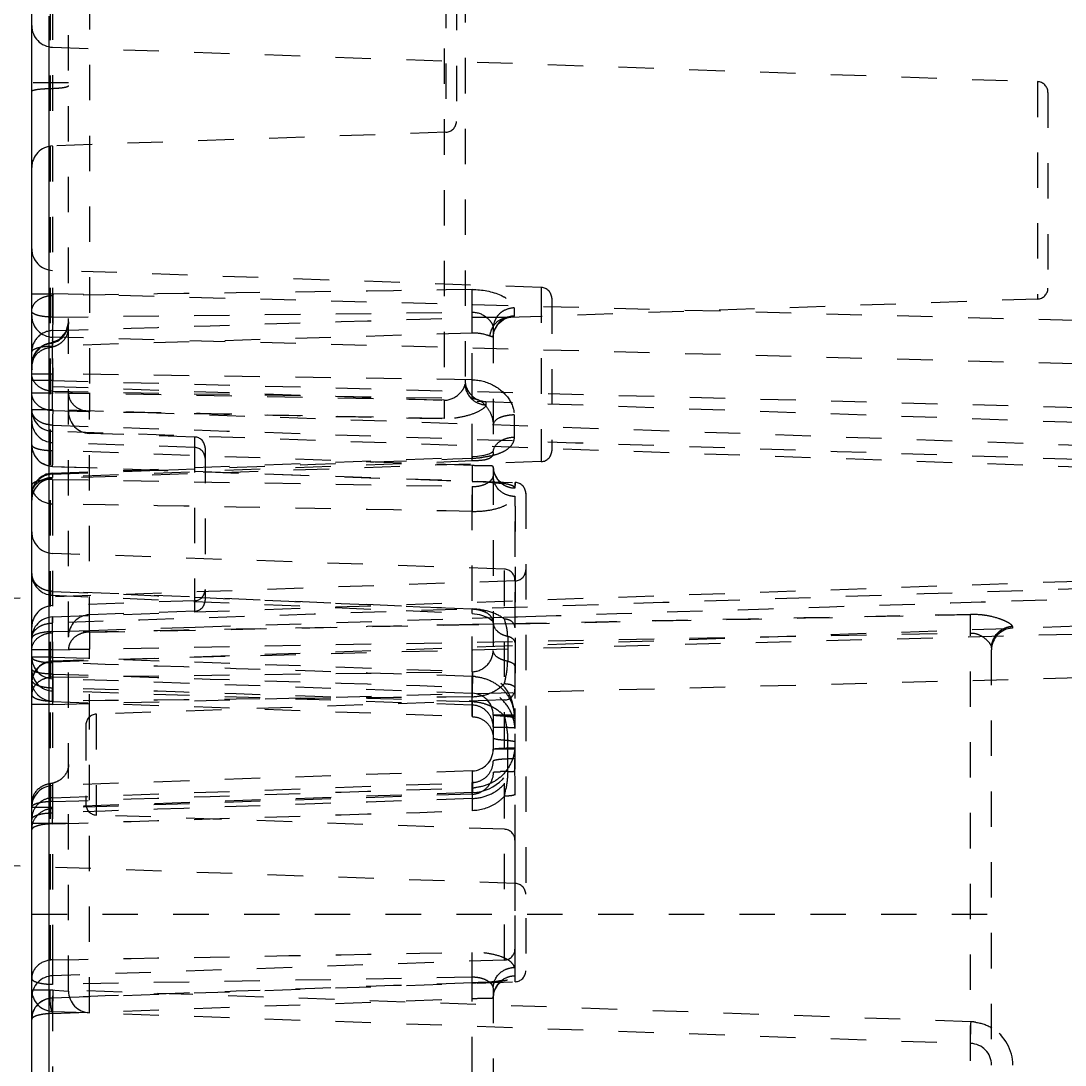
# Model space of a CAD drawing. Header units: millimetres. Extents: x -1265 to 1982, y -12197 to 1934.
# Drawn here: x 520.1 to 568.29, y 55.75 to 103.94 of the extents above; entities that cross this region are included whole.
import ezdxf

# ---------------------------------------------------------------- set-up
doc = ezdxf.new("R2010")
doc.units = ezdxf.units.MM
doc.header["$LTSCALE"] = 16.335
doc.linetypes.add('HIDDEN', pattern=[0.2, 0.1, -0.1])
doc.layers.get('0').update_dxf_attribs({"linetype": 'CONTINUOUS'})
doc.layers.add('DEFAULT_2', color=8, linetype='HIDDEN')

msp = doc.modelspace()

# ---------------------------------------------------------------- linework, layer by layer
at = {"color": 7, "linetype": 'Continuous'}
for p, q in [((520.598, -133.13), (520.598, 283.87)), ((521.384, 104.155), (521.384, 39.636))]:
    msp.add_line(p, q, dxfattribs=at)
at = {"layer": 'DEFAULT_2', "color": 8, "linetype": 'HIDDEN'}
for p, q in [((521.58, -112.561), (521.563, 212.786)), ((540.598, 200.237), (540.598, 87.193)), ((522.298, 59.174), (522.298, 199.917)), ((523.263, 199.917), (523.263, 86.747)), ((521.448, 189.632), (521.448, 59.233)), ((539.633, 168.004), (539.633, 86.436)), ((539.715, 108.507), (539.715, 98.803)), ((540.198, 108.407), (540.198, 99.303)), ((521.563, 102.724), (567.015, 101.137)), ((522.298, 101.082), (520.598, 101.082)), ((567.015, 101.137), (567.015, 91.103)), ((567.498, 100.637), (567.498, 91.603)), ((539.715, 98.803), (521.563, 98.17)), ((544.115, 91.637), (521.563, 92.425)), ((544.115, 91.637), (544.115, 83.603)), ((520.598, 91.344), (521.58, 91.344)), ((598.103, 89.341), (521.58, 91.344)), ((567.015, 91.103), (542.558, 90.249)), ((544.598, 91.137), (544.598, 84.103)), ((542.863, 90.697), (542.863, 90.333)), ((521.563, 90.268), (540.933, 90.497)), ((540.933, 73.906), (540.933, 90.497)), ((542.37, 90.166), (542.568, 90.245)), ((542.592, 90.251), (542.56, 90.249)), ((542.568, 90.245), (542.599, 90.251)), ((541.898, 89.772), (541.898, 74.886)), ((540.933, 89.532), (521.563, 88.938)), ((598.106, 87.341), (521.572, 89.345)), ((541.898, 89.346), (541.898, 89.346)), ((521.572, 87.345), (520.598, 87.345)), ((540.933, 87.379), (521.563, 87.651)), ((521.572, 87.345), (598.106, 85.341)), ((520.598, 86.778), (521.563, 86.778)), ((521.563, 87.072), (588.415, 84.737)), ((521.563, 86.851), (540.933, 86.515)), ((539.633, 86.436), (521.563, 86.778)), ((523.263, 86.747), (522.298, 86.747)), ((541.563, 86.373), (541.563, 86.221)), ((520.598, 86.001), (521.572, 86.001)), ((585.941, 83.754), (521.572, 86.001)), ((523.263, 75.739), (523.263, 85.921)), ((542.863, 85.757), (542.863, 84.734)), ((585.933, 82.754), (521.563, 85.002)), ((528.115, 84.737), (523.263, 84.907)), ((528.115, 84.254), (521.563, 84.483)), ((528.115, 84.737), (528.115, 76.704)), ((540.933, 83.421), (521.563, 84.112)), ((528.598, 84.238), (528.598, 77.203)), ((521.559, 83.07), (540.928, 83.824)), ((540.933, 83.631), (521.563, 82.876)), ((544.115, 83.603), (521.563, 82.816)), ((521.563, 83.383), (542.915, 82.637)), ((521.563, 83.383), (521.98, 83.368)), ((540.928, 83.824), (540.933, 83.76)), ((521.563, 83.026), (521.559, 83.07)), ((521.563, 83.026), (526.462, 83.212)), ((541.944, 83.078), (541.898, 83.364)), ((521.563, 82.782), (540.933, 82.456)), ((540.931, 82.691), (540.933, 82.692)), ((542.389, 82.572), (542.303, 82.614)), ((542.357, 82.58), (542.389, 82.572)), ((542.915, 59.603), (542.915, 82.637)), ((543.398, 82.139), (543.398, 60.102)), ((542.415, 78.637), (521.563, 79.365)), ((521.563, 76.439), (585.933, 78.687)), ((542.415, 60.603), (542.415, 78.637)), ((542.915, 78.103), (519.08, 77.271)), ((521.555, 77.436), (521.563, 77.629)), ((540.933, 76.79), (521.563, 77.629)), ((565.823, 77.173), (585.938, 77.818)), ((521.555, 77.436), (540.924, 76.597)), ((528.115, 77.186), (521.563, 76.958)), ((521.563, 74.369), (588.415, 76.704)), ((528.115, 76.704), (523.263, 76.534)), ((540.924, 76.597), (540.933, 76.804)), ((598.106, 76.4), (521.572, 74.396)), ((528.139, 75.967), (540.931, 76.376)), ((540.931, 76.376), (541.89, 76.406)), ((541.89, 76.406), (542.883, 76.438)), ((542.883, 76.438), (543.023, 76.443)), ((543.023, 76.443), (543.398, 76.455)), ((521.563, 74.918), (563.933, 75.693)), ((521.565, 75.758), (522.298, 75.781)), ((522.298, 75.781), (523.286, 75.813)), ((523.286, 75.813), (528.139, 75.967)), ((541.899, 76.103), (540.934, 76.083)), ((542.895, 76.122), (541.899, 76.103)), ((543.398, 76.133), (542.895, 76.122)), ((563.933, 52.687), (563.933, 75.693)), ((565.863, 75.993), (565.863, 75.916)), ((542.565, 75.543), (542.565, 74.389)), ((521.563, 74.918), (520.598, 74.918)), ((522.298, 74.947), (523.263, 74.947)), ((523.263, 58.174), (523.263, 74.947)), ((564.898, 53.686), (564.898, 75.01)), ((521.58, 74.586), (520.598, 74.586)), ((521.58, 74.586), (540.95, 73.91)), ((521.58, 72.396), (598.103, 74.4)), ((521.563, 73.654), (540.933, 73.906)), ((540.933, 72.91), (521.563, 73.587)), ((540.933, 72.368), (521.563, 73.02)), ((521.58, 72.396), (520.598, 72.396)), ((521.563, 72.532), (540.933, 71.835)), ((521.58, 72.396), (521.579, 72.534)), ((542.415, 72.603), (523.58, 71.946)), ((540.933, 72.368), (540.933, 71.835)), ((523.58, 71.946), (523.58, 67.295)), ((541.898, 71.911), (542.88, 71.911)), ((541.898, 71.911), (541.898, 69.27)), ((523.098, 71.448), (523.098, 67.793)), ((542.565, 69.303), (542.565, 70.734)), ((542.88, 70.33), (541.898, 70.33)), ((540.933, 69.33), (521.563, 68.654)), ((521.563, 68.092), (540.933, 68.791)), ((540.933, 68.259), (540.933, 68.791)), ((540.933, 68.259), (521.563, 67.605)), ((540.95, 68.331), (521.58, 67.655)), ((520.598, 67.655), (521.58, 67.655)), ((542.415, 66.637), (523.58, 67.295)), ((520.598, 66.926), (522.298, 66.926)), ((542.915, 64.137), (519.08, 64.969)), ((542.915, 63.58), (542.915, 64.086)), ((520.598, 62.72), (564.898, 62.72)), ((542.915, 59.603), (542.915, 61.027)), ((542.415, 60.603), (521.563, 59.875)), ((540.933, 59.806), (521.563, 59.483)), ((540.933, 52.153), (540.933, 59.806)), ((521.563, 58.858), (542.915, 59.603)), ((540.931, 59.552), (540.933, 59.551)), ((541.898, 59.32), (541.898, 52.914)), ((542.107, 59.466), (542.295, 59.631)), ((542.295, 59.631), (542.367, 59.668)), ((520.598, 59.233), (521.58, 59.233)), ((521.448, 59.233), (522.298, 59.174)), ((521.563, 58.133), (540.933, 58.826)), ((563.95, 57.754), (521.58, 59.233)), ((521.563, 58.234), (563.933, 56.754))]:
    msp.add_line(p, q, dxfattribs=at)
for points in [[(541.898, 89.346), (541.945, 89.641), (542.124, 89.961), (542.37, 90.166)], [(522.298, 90.06), (522.178, 89.586), (521.848, 89.225), (521.448, 89.071)], [(521.448, 89.071), (521.065, 88.929), (520.723, 88.567), (520.598, 88.083)], [(541.914, 84.068), (541.913, 84.067), (541.891, 84.048), (541.826, 84.008), (541.693, 83.951), (541.469, 83.889), (541.17, 83.842), (540.928, 83.824)], [(541.898, 84.022), (541.898, 84.028), (541.903, 84.045), (541.911, 84.063), (541.914, 84.068)], [(542.303, 82.614), (542.111, 82.779), (541.944, 83.078)], [(540.931, 82.691), (541.196, 82.68), (541.65, 82.657), (542.023, 82.627), (542.286, 82.594), (542.357, 82.58)], [(540.924, 76.597), (541.272, 76.552), (541.661, 76.413), (541.861, 76.255), (541.897, 76.174), (541.898, 76.158)], [(542.367, 59.668), (542.382, 59.674), (542.282, 59.652), (542.021, 59.617), (541.653, 59.587), (541.21, 59.564), (540.931, 59.552)], [(541.898, 58.888), (541.942, 59.169), (542.107, 59.466)]]:
    msp.add_lwpolyline(points, dxfattribs=at)
for centre, radius, start, end in [((521.598, 103.724), 1, 180, 268), ((566.998, 100.637), 0.5, 0, 88), ((539.698, 99.303), 0.5, 272, 360), ((521.598, 97.17), 1, 92, 180), ((521.598, 93.424), 1, 180, 268), ((544.098, 91.137), 0.5, 0, 88), ((566.998, 91.603), 0.5, 272, 360), ((678.225, 89.154), 156.66, 179.19874, 179.71583), ((521.598, 90.344), 1, 180, 268.5), ((542.884, 89.325), 1, 121.1457, 128.5196), ((542.927, 89.254), 1.082, 110.2571, 121.1363), ((521.298, 90.037), 1, 278.6269, 360), ((542.93, 89.327), 1.032, 146.9729, 156.0324), ((533.214, 88.979), 11.652, 178.9565, 179.3184), ((521.598, 88.071), 1, 98.6269, 268), ((666.095, 89.236), 144.536, 180.44621, 180.74938), ((541.598, 87.373), 1, 180, 268), ((521.598, 86.001), 1, 180, 268), ((556.765, 84.77), 35.215, 177.9964, 178.8093), ((523.298, 85.906), 1, 180, 268), ((521.598, 85.483), 1, 180, 268), ((521.598, 84.382), 1, 180, 268), ((528.098, 84.238), 0.5, 0, 88), ((528.098, 83.755), 0.5, 0, 88), ((541.083, 87.089), 3.303, 282.641, 284.3522), ((544.098, 84.103), 0.5, 272, 360), ((540.726, 89.329), 5.573, 272.1237, 276.6827), ((521.598, 82.071), 1, 92.2066, 179.9996), ((521.598, 81.817), 1, 92, 180), ((542.898, 82.137), 0.5, 0, 88), ((521.598, 80.365), 1, 180, 268), ((542.398, 78.137), 0.5, 0, 88), ((542.898, 78.603), 0.5, 272, 360), ((521.598, 78.435), 1, 180.0003, 267.5409), ((528.098, 77.686), 0.5, 272, 360), ((528.098, 77.203), 0.5, 272, 360), ((521.598, 75.958), 1, 92, 180), ((521.598, 75.439), 1, 92, 180), ((523.298, 75.535), 1, 92, 180), ((564.015, 72.545), 4.005, 80.6805, 91.1829), ((565.898, 74.917), 1, 92, 180), ((521.598, 74.586), 1, 180, 268), ((521.598, 73.396), 1, 91.5, 180), ((521.598, 73.37), 1, 92, 180), ((521.597, 74.019), 0.999, 180.0095, 268.0462), ((622.297, 74.259), 100.731, 180.25556, 180.37084), ((540.88, 71.911), 2, 0.0032, 88.0032), ((521.589, 73.532), 0.991, 180.072, 191.1434), ((714.838, 74.966), 193.274, 180.40263, 180.72078), ((540.862, 71.537), 2.152, 83.7704, 88.1173), ((540.898, 71.911), 1, 0, 88), ((542.398, 73.103), 0.5, 272, 360), ((570.438, 71.696), 29.517, 178.4086, 178.7168), ((540.858, 70.277), 2.239, 73.5036, 88.0753), ((540.884, 70.371), 2.141, 64.449, 73.4693), ((540.92, 70.447), 2.057, 58.2539, 64.4275), ((523.598, 71.446), 0.5, 92, 180), ((540.944, 70.487), 2.01, 55.3361, 58.2356), ((540.984, 70.543), 1.941, 44.9431, 55.3848), ((541.053, 70.615), 1.841, 42.3004, 44.8748), ((540.898, 70.33), 1, 272, 360), ((540.88, 70.33), 2, 271.9969, 359.997), ((542.752, 52.404), 16.9, 90.6358, 91.8314), ((521.598, 67.655), 1, 92, 180), ((540.862, 70.696), 2.145, 271.8836, 276.3392), ((540.866, 69.273), 1.03, 322.3603, 331.532), ((531.784, 70.46), 10.875, 348.7237, 349.6438), ((540.901, 69.211), 0.953, 271.8892, 278.9454), ((540.897, 69.241), 0.983, 278.9475, 286.0002), ((540.891, 69.261), 1.004, 286.001, 293.5071), ((505.901, 75.628), 37.269, 348.4479, 348.7129), ((523.598, 67.795), 0.5, 180, 268), ((566.099, 68.192), 25.176, 180.703, 181.5877), ((542.398, 66.137), 0.5, 0, 88), ((542.898, 63.637), 0.5, 0, 88), ((542.398, 61.103), 0.5, 272, 360), ((521.598, 58.876), 1, 92, 180), ((542.898, 60.103), 0.5, 272, 360), ((521.598, 59.233), 1, 180, 268), ((521.598, 57.858), 1, 92, 180), ((574.68, 57.373), 53.132, 177.9941, 178.4089), ((523.298, 59.174), 1, 180, 268), ((563.88, 55.77), 1.985, 81.9932, 87.9842), ((563.88, 55.755), 2, 0.005, 58.8259), ((563.898, 55.755), 1, 0, 88)]:
    msp.add_arc(centre, radius, start, end, dxfattribs=at)
for points, knots in [([(520.598, 100.691), (520.598, 100.7), (520.62, 100.722), (520.7, 100.752), (520.871, 100.785), (521.133, 100.81), (521.336, 100.819), (521.448, 100.821)], [0, 0, 0, 0, 0.032089, 0.091378, 0.301488, 0.617332, 1, 1, 1, 1]), ([(521.448, 100.821), (521.556, 100.823), (521.76, 100.833), (522.023, 100.856), (522.197, 100.89), (522.276, 100.921), (522.298, 100.942), (522.298, 100.951)], [0, 0, 0, 0, 0.37277, 0.698782, 0.910715, 0.969194, 1, 1, 1, 1]), ([(520.598, 90.538), (520.598, 90.632), (520.656, 90.833), (520.876, 91.073), (521.194, 91.228), (521.437, 91.27), (521.563, 91.271)], [0, 0, 0, 0, 0.213425, 0.450827, 0.716136, 1, 1, 1, 1]), ([(521.563, 90.268), (521.561, 90.358), (521.556, 90.692), (521.555, 91.027), (521.563, 91.271)], [0, 0, 0, 0, 0.269917, 1, 1, 1, 1]), ([(540.933, 90.497), (540.931, 90.586), (540.925, 90.934), (540.924, 91.281), (540.933, 91.539)], [0, 0, 0, 0, 0.257466, 1, 1, 1, 1]), ([(540.933, 91.539), (541.381, 91.545), (541.94, 91.449), (542.495, 91.152), (542.723, 90.984), (542.863, 90.81), (542.863, 90.697)], [0, 0, 0, 0, 0.608335, 0.73638, 0.846489, 1, 1, 1, 1]), ([(542.863, 90.697), (542.702, 90.692), (542.455, 90.622), (542.183, 90.436), (542.078, 90.305), (542.035, 90.235)], [0, 0, 0, 0, 0.493932, 0.749597, 1, 1, 1, 1]), ([(521.563, 90.268), (521.439, 90.269), (521.208, 90.283), (520.94, 90.328), (520.766, 90.386), (520.664, 90.434), (520.598, 90.496), (520.598, 90.538)], [0, 0, 0, 0, 0.357509, 0.663681, 0.784695, 0.880371, 1, 1, 1, 1]), ([(540.933, 89.532), (540.929, 89.69), (540.924, 89.903), (540.928, 90.142), (540.928, 90.224), (540.933, 90.252)], [0, 0, 0, 0, 0.659454, 0.88394, 1, 1, 1, 1]), ([(540.933, 90.497), (541.173, 90.505), (541.534, 90.354), (541.817, 90.035), (541.898, 89.852), (541.898, 89.772)], [0, 0, 0, 0, 0.561791, 0.812137, 1, 1, 1, 1]), ([(542.558, 90.249), (542.32, 90.241), (541.778, 90.263), (541.236, 90.261), (540.933, 90.252)], [0, 0, 0, 0, 0.439476, 1, 1, 1, 1]), ([(541.745, 89.393), (541.758, 89.503), (541.82, 89.722), (542.043, 90.086), (542.359, 90.242), (542.558, 90.249)], [0, 0, 0, 0, 0.262938, 0.52824, 1, 1, 1, 1]), ([(542.035, 90.235), (542.013, 90.199), (541.937, 90.055), (541.898, 89.891), (541.898, 89.772)], [0, 0, 0, 0, 0.263507, 1, 1, 1, 1]), ([(542.552, 90.269), (542.578, 90.279), (542.679, 90.312), (542.785, 90.33), (542.863, 90.333)], [0, 0, 0, 0, 0.259522, 1, 1, 1, 1]), ([(542.863, 90.333), (542.863, 90.3), (542.777, 90.268), (542.68, 90.256), (542.603, 90.251), (542.56, 90.249)], [0, 0, 0, 0, 0.306272, 0.605532, 1, 1, 1, 1]), ([(521.563, 89.648), (521.314, 89.641), (520.806, 89.427), (520.598, 88.914), (520.598, 88.669)], [0, 0, 0, 0, 0.503447, 1, 1, 1, 1]), ([(521.448, 88.876), (521.56, 88.891), (521.783, 88.962), (522.152, 89.216), (522.298, 89.556), (522.298, 89.768)], [0, 0, 0, 0, 0.256879, 0.519999, 1, 1, 1, 1]), ([(521.563, 89.647), (521.554, 89.565), (521.559, 89.328), (521.56, 89.092), (521.563, 88.938)], [0, 0, 0, 0, 0.348589, 1, 1, 1, 1]), ([(521.567, 89.497), (521.567, 89.525), (521.566, 89.67), (521.567, 89.814), (521.567, 89.931)], [0, 0, 0, 0, 0.193781, 1, 1, 1, 1]), ([(522.298, 90.056), (522.298, 89.905), (522.223, 89.593), (522.017, 89.345), (521.89, 89.253)], [0, 0, 0, 0, 0.489402, 1, 1, 1, 1]), ([(541.898, 89.346), (541.898, 89.378), (541.906, 89.515), (541.944, 89.65), (541.987, 89.746)], [0, 0, 0, 0, 0.238146, 1, 1, 1, 1]), ([(521.89, 89.253), (521.856, 89.228), (521.72, 89.143), (521.565, 89.086), (521.448, 89.068)], [0, 0, 0, 0, 0.259609, 1, 1, 1, 1]), ([(521.564, 89.191), (521.564, 89.213), (521.566, 89.25), (521.565, 89.302), (521.571, 89.324), (521.568, 89.345), (521.572, 89.345)], [0, 0, 0, 0, 0.429464, 0.742253, 0.933679, 1, 1, 1, 1]), ([(521.572, 89.345), (521.568, 89.345), (521.573, 89.365), (521.567, 89.387), (521.569, 89.439), (521.567, 89.475), (521.567, 89.497)], [0, 0, 0, 0, 0.06467, 0.254211, 0.566756, 1, 1, 1, 1]), ([(541.745, 89.393), (541.694, 89.412), (541.433, 89.497), (541.154, 89.544), (540.933, 89.532)], [0, 0, 0, 0, 0.197487, 1, 1, 1, 1]), ([(541.898, 89.346), (541.898, 89.342), (541.876, 89.347), (541.855, 89.354), (541.803, 89.372), (541.767, 89.385), (541.745, 89.393)], [0, 0, 0, 0, 0.064343, 0.256915, 0.572381, 1, 1, 1, 1]), ([(520.598, 88.669), (520.598, 88.71), (520.664, 88.772), (520.766, 88.821), (520.94, 88.878), (521.208, 88.923), (521.439, 88.937), (521.563, 88.938)], [0, 0, 0, 0, 0.119629, 0.215305, 0.336319, 0.642491, 1, 1, 1, 1]), ([(520.598, 87.983), (520.598, 88.195), (520.743, 88.536), (521.112, 88.789), (521.335, 88.86), (521.448, 88.876)], [0, 0, 0, 0, 0.480053, 0.74316, 1, 1, 1, 1]), ([(521.448, 89.068), (521.298, 89.046), (521.002, 88.925), (520.786, 88.685), (520.714, 88.545)], [0, 0, 0, 0, 0.489726, 1, 1, 1, 1]), ([(521.564, 88.11), (521.563, 88.213), (521.561, 88.549), (521.56, 88.885), (521.563, 89.117)], [0, 0, 0, 0, 0.307508, 1, 1, 1, 1]), ([(520.714, 88.545), (520.695, 88.508), (520.63, 88.362), (520.598, 88.2), (520.598, 88.081)], [0, 0, 0, 0, 0.25971, 1, 1, 1, 1]), ([(521.563, 86.851), (521.437, 86.855), (521.191, 86.9), (520.872, 87.074), (520.653, 87.337), (520.598, 87.553), (520.598, 87.657)], [0, 0, 0, 0, 0.273997, 0.534616, 0.775001, 1, 1, 1, 1]), ([(520.598, 87.657), (520.598, 87.65), (520.635, 87.65), (520.678, 87.653), (520.771, 87.655), (520.887, 87.653), (521.032, 87.651), (521.259, 87.653), (521.439, 87.655), (521.563, 87.651)], [0, 0, 0, 0, 0.020324, 0.076666, 0.168098, 0.291561, 0.442424, 0.615713, 1, 1, 1, 1]), ([(521.563, 86.851), (521.561, 86.904), (521.557, 87.17), (521.559, 87.437), (521.563, 87.651)], [0, 0, 0, 0, 0.19817, 1, 1, 1, 1]), ([(540.933, 86.515), (540.931, 86.568), (540.926, 86.856), (540.928, 87.144), (540.933, 87.379)], [0, 0, 0, 0, 0.1835, 1, 1, 1, 1]), ([(521.563, 85.954), (521.437, 85.956), (521.19, 86.004), (520.87, 86.182), (520.653, 86.453), (520.598, 86.673), (520.598, 86.778)], [0, 0, 0, 0, 0.271429, 0.531066, 0.773341, 1, 1, 1, 1]), ([(521.563, 85.955), (521.561, 86.008), (521.556, 86.282), (521.559, 86.557), (521.563, 86.778)], [0, 0, 0, 0, 0.193986, 1, 1, 1, 1]), ([(539.633, 86.436), (539.878, 86.427), (540.241, 86.604), (540.517, 86.932), (540.598, 87.114), (540.598, 87.193)], [0, 0, 0, 0, 0.566694, 0.817112, 1, 1, 1, 1]), ([(540.598, 87.193), (540.598, 86.949), (540.761, 86.557), (541.188, 86.286), (541.44, 86.225), (541.563, 86.221)], [0, 0, 0, 0, 0.491159, 0.752093, 1, 1, 1, 1]), ([(541.914, 87.121), (542.173, 86.98), (542.628, 86.605), (542.863, 86.034), (542.863, 85.757)], [0, 0, 0, 0, 0.515301, 1, 1, 1, 1]), ([(522.298, 86.747), (522.298, 86.641), (522.353, 86.421), (522.57, 86.149), (522.89, 85.971), (523.137, 85.922), (523.263, 85.921)], [0, 0, 0, 0, 0.227012, 0.4694, 0.728889, 1, 1, 1, 1]), ([(523.263, 86.747), (523.261, 86.667), (523.258, 86.391), (523.257, 86.116), (523.263, 85.921)], [0, 0, 0, 0, 0.291255, 1, 1, 1, 1]), ([(539.633, 86.436), (539.631, 86.358), (539.627, 86.075), (539.625, 85.791), (539.633, 85.586)], [0, 0, 0, 0, 0.276983, 1, 1, 1, 1]), ([(539.633, 86.436), (539.631, 86.358), (539.627, 86.075), (539.625, 85.791), (539.633, 85.586)], [0, 0, 0, 0, 0.276983, 1, 1, 1, 1]), ([(540.933, 86.515), (541.061, 86.515), (541.329, 86.42), (541.631, 86.119), (541.837, 85.733), (541.898, 85.441), (541.898, 85.298)], [0, 0, 0, 0, 0.228132, 0.479943, 0.745914, 1, 1, 1, 1]), ([(521.563, 85.283), (521.438, 85.292), (521.195, 85.326), (520.879, 85.478), (520.654, 85.709), (520.598, 85.908), (520.598, 86.001)], [0, 0, 0, 0, 0.286287, 0.552258, 0.78664, 1, 1, 1, 1]), ([(541.563, 86.221), (541.563, 86.187), (541.511, 86.105), (541.315, 85.953), (540.918, 85.771), (540.324, 85.615), (539.871, 85.581), (539.633, 85.586)], [0, 0, 0, 0, 0.048899, 0.126011, 0.357491, 0.660397, 1, 1, 1, 1]), ([(521.558, 85.502), (521.556, 85.433), (521.555, 85.335), (521.554, 85.213), (521.554, 85.141), (521.556, 85.085), (521.556, 85.04), (521.56, 85.02), (521.56, 85.002), (521.563, 85.002)], [0, 0, 0, 0, 0.413512, 0.585592, 0.730588, 0.845827, 0.929812, 0.981399, 1, 1, 1, 1]), ([(542.863, 85.757), (542.742, 85.755), (542.563, 85.736), (542.333, 85.679), (542.101, 85.595), (541.898, 85.44), (541.898, 85.298)], [0, 0, 0, 0, 0.321376, 0.479056, 0.623229, 1, 1, 1, 1]), ([(521.563, 85.283), (521.562, 85.245), (521.561, 85.177), (521.56, 85.097), (521.561, 85.049), (521.56, 85.024), (521.563, 85.012), (521.561, 85.002), (521.563, 85.002)], [0, 0, 0, 0, 0.41239, 0.727375, 0.843213, 0.928557, 0.981396, 1, 1, 1, 1]), ([(520.598, 84.382), (520.598, 84.34), (520.664, 84.278), (520.766, 84.23), (520.94, 84.172), (521.208, 84.127), (521.439, 84.113), (521.563, 84.112)], [0, 0, 0, 0, 0.119629, 0.215305, 0.336319, 0.642491, 1, 1, 1, 1]), ([(541.898, 84.024), (541.898, 84.143), (542.006, 84.408), (542.234, 84.566), (542.367, 84.625)], [0, 0, 0, 0, 0.449013, 1, 1, 1, 1]), ([(542.863, 84.734), (542.863, 84.632), (542.808, 84.419), (542.581, 84.173), (542.267, 83.999), (542.029, 83.922), (541.902, 83.889)], [0, 0, 0, 0, 0.224414, 0.455846, 0.713223, 1, 1, 1, 1]), ([(542.367, 84.625), (542.485, 84.676), (542.652, 84.72), (542.822, 84.733), (542.863, 84.734)], [0, 0, 0, 0, 0.757194, 1, 1, 1, 1]), ([(521.563, 83.383), (521.559, 83.382), (521.56, 83.411), (521.555, 83.437), (521.555, 83.506), (521.554, 83.589), (521.554, 83.698), (521.557, 83.874), (521.56, 84.014), (521.563, 84.112)], [0, 0, 0, 0, 0.017161, 0.06942, 0.156021, 0.274956, 0.423086, 0.596984, 1, 1, 1, 1]), ([(541.898, 84.022), (541.898, 83.984), (541.886, 83.909), (541.797, 83.777), (541.585, 83.683), (541.282, 83.647), (541.055, 83.637), (540.933, 83.631)], [0, 0, 0, 0, 0.100646, 0.193833, 0.405019, 0.679106, 1, 1, 1, 1]), ([(541.806, 83.866), (541.771, 83.858), (541.629, 83.829), (541.484, 83.807), (541.375, 83.794)], [0, 0, 0, 0, 0.244174, 1, 1, 1, 1]), ([(540.933, 83.421), (540.93, 83.334), (540.927, 83.169), (540.921, 82.951), (540.926, 82.797), (540.923, 82.718), (540.93, 82.695)], [0, 0, 0, 0, 0.360608, 0.67936, 0.900201, 1, 1, 1, 1]), ([(540.933, 83.631), (540.932, 83.657), (540.931, 83.703), (540.929, 83.759), (540.929, 83.791), (540.927, 83.81), (540.929, 83.816), (540.927, 83.824), (540.928, 83.824)], [0, 0, 0, 0, 0.407133, 0.72626, 0.844682, 0.931338, 0.98332, 1, 1, 1, 1]), ([(541.409, 83.41), (541.371, 83.41), (541.213, 83.41), (541.054, 83.413), (540.933, 83.421)], [0, 0, 0, 0, 0.234836, 1, 1, 1, 1]), ([(541.898, 83.364), (541.898, 83.379), (541.84, 83.405), (541.749, 83.406), (541.593, 83.412), (541.476, 83.41), (541.409, 83.41)], [0, 0, 0, 0, 0.090677, 0.289963, 0.598805, 1, 1, 1, 1]), ([(521.559, 83.07), (521.558, 83.07), (521.56, 83.063), (521.558, 83.056), (521.559, 83.039), (521.559, 83.008), (521.561, 82.952), (521.562, 82.904), (521.563, 82.877)], [0, 0, 0, 0, 0.016251, 0.064614, 0.144832, 0.256548, 0.571658, 1, 1, 1, 1]), ([(540.933, 82.456), (541.056, 82.45), (541.292, 82.473), (541.6, 82.584), (541.812, 82.736), (541.898, 82.876), (541.898, 82.938)], [0, 0, 0, 0, 0.32051, 0.609576, 0.84058, 1, 1, 1, 1]), ([(541.898, 83.364), (541.898, 83.113), (542.07, 82.708), (542.514, 82.441), (542.773, 82.385), (542.898, 82.386)], [0, 0, 0, 0, 0.493384, 0.754622, 1, 1, 1, 1]), ([(542.898, 81.994), (542.773, 81.993), (542.516, 82.046), (542.075, 82.3), (541.898, 82.694), (541.898, 82.938)], [0, 0, 0, 0, 0.249403, 0.512658, 1, 1, 1, 1]), ([(520.598, 82.071), (520.598, 82.174), (520.653, 82.391), (520.872, 82.654), (521.191, 82.828), (521.437, 82.873), (521.563, 82.876)], [0, 0, 0, 0, 0.224999, 0.465384, 0.726003, 1, 1, 1, 1]), ([(521.563, 82.782), (521.439, 82.781), (521.208, 82.767), (520.94, 82.722), (520.766, 82.665), (520.664, 82.616), (520.598, 82.554), (520.598, 82.513)], [0, 0, 0, 0, 0.357509, 0.663681, 0.784695, 0.880371, 1, 1, 1, 1]), ([(520.598, 82.513), (520.598, 82.403), (520.652, 82.176), (520.943, 81.795), (521.319, 81.661), (521.563, 81.654)], [0, 0, 0, 0, 0.2339, 0.479299, 1, 1, 1, 1]), ([(521.08, 82.889), (521.039, 82.865), (520.885, 82.761), (520.761, 82.612), (520.698, 82.488)], [0, 0, 0, 0, 0.25383, 1, 1, 1, 1]), ([(521.563, 82.782), (521.557, 82.569), (521.552, 82.193), (521.555, 81.817), (521.563, 81.654)], [0, 0, 0, 0, 0.567727, 1, 1, 1, 1]), ([(540.933, 82.456), (540.927, 82.239), (540.922, 81.857), (540.923, 81.473), (540.933, 81.307)], [0, 0, 0, 0, 0.564876, 1, 1, 1, 1]), ([(542.895, 82.374), (542.895, 82.403), (542.837, 82.469), (542.635, 82.551), (542.231, 82.621), (541.633, 82.663), (541.177, 82.683), (540.933, 82.692)], [0, 0, 0, 0, 0.043081, 0.11196, 0.327109, 0.638468, 1, 1, 1, 1]), ([(542.915, 82.637), (542.918, 82.615), (542.916, 82.565), (542.899, 82.478), (542.895, 82.412), (542.895, 82.374)], [0, 0, 0, 0, 0.250329, 0.566009, 1, 1, 1, 1]), ([(540.933, 81.307), (541.178, 81.303), (541.641, 81.333), (542.253, 81.477), (542.651, 81.683), (542.847, 81.865), (542.895, 81.966), (542.895, 82.011)], [0, 0, 0, 0, 0.336073, 0.633617, 0.857215, 0.938847, 1, 1, 1, 1]), ([(542.895, 82.011), (542.895, 81.778), (542.916, 81.232), (542.919, 80.301), (542.913, 79.156), (542.917, 77.823), (542.913, 76.333), (542.92, 74.721), (542.912, 73.025), (542.895, 71.871), (542.895, 71.286)], [0, 0, 0, 0, 0.065275, 0.15267, 0.260276, 0.385543, 0.525556, 0.677008, 0.836449, 1, 1, 1, 1]), ([(521.563, 77.615), (521.32, 77.623), (520.949, 77.745), (520.652, 78.11), (520.598, 78.329), (520.598, 78.435)], [0, 0, 0, 0, 0.528368, 0.770855, 1, 1, 1, 1]), ([(520.598, 78.435), (520.598, 78.331), (520.653, 78.115), (520.872, 77.851), (521.191, 77.678), (521.437, 77.633), (521.563, 77.629)], [0, 0, 0, 0, 0.224999, 0.465384, 0.726003, 1, 1, 1, 1]), ([(542.415, 76.334), (542.218, 76.488), (541.729, 76.712), (541.207, 76.793), (540.933, 76.804)], [0, 0, 0, 0, 0.477094, 1, 1, 1, 1]), ([(541.898, 76.16), (541.898, 76.249), (541.84, 76.437), (541.606, 76.637), (541.291, 76.75), (541.056, 76.783), (540.933, 76.79)], [0, 0, 0, 0, 0.211631, 0.439489, 0.705644, 1, 1, 1, 1]), ([(520.598, 75.439), (520.598, 75.533), (520.654, 75.732), (520.879, 75.963), (521.195, 76.115), (521.438, 76.149), (521.563, 76.157)], [0, 0, 0, 0, 0.213358, 0.44774, 0.713712, 1, 1, 1, 1]), ([(521.565, 75.757), (521.562, 75.848), (521.559, 75.979), (521.557, 76.143), (521.556, 76.244), (521.557, 76.323), (521.555, 76.386), (521.562, 76.417), (521.559, 76.44), (521.563, 76.441)], [0, 0, 0, 0, 0.401005, 0.573264, 0.720217, 0.838747, 0.925961, 0.980033, 1, 1, 1, 1]), ([(521.563, 76.439), (521.561, 76.439), (521.563, 76.428), (521.56, 76.417), (521.561, 76.391), (521.56, 76.344), (521.561, 76.264), (521.562, 76.196), (521.563, 76.157)], [0, 0, 0, 0, 0.018603, 0.071444, 0.15679, 0.27263, 0.587617, 1, 1, 1, 1]), ([(541.898, 76.158), (541.898, 76.021), (542.025, 75.797), (542.297, 75.627), (542.472, 75.565), (542.565, 75.543)], [0, 0, 0, 0, 0.428911, 0.703425, 1, 1, 1, 1]), ([(542.898, 75.962), (542.898, 76.06), (542.799, 76.219), (542.598, 76.31), (542.476, 76.333), (542.415, 76.334)], [0, 0, 0, 0, 0.446643, 0.722493, 1, 1, 1, 1]), ([(542.565, 75.543), (542.565, 75.687), (542.531, 75.956), (542.451, 76.214), (542.415, 76.334)], [0, 0, 0, 0, 0.532573, 1, 1, 1, 1]), ([(563.933, 75.693), (563.931, 75.773), (563.927, 76.058), (563.925, 76.343), (563.933, 76.549)], [0, 0, 0, 0, 0.278083, 1, 1, 1, 1]), ([(563.933, 75.673), (563.932, 75.754), (563.927, 76.046), (563.925, 76.338), (563.933, 76.549)], [0, 0, 0, 0, 0.276437, 1, 1, 1, 1]), ([(565.863, 75.993), (565.863, 76.022), (565.801, 76.09), (565.677, 76.171), (565.483, 76.267), (565.136, 76.399), (564.614, 76.524), (564.167, 76.554), (563.933, 76.549)], [0, 0, 0, 0, 0.042218, 0.117862, 0.223595, 0.352821, 0.65904, 1, 1, 1, 1]), ([(521.565, 75.758), (521.406, 75.756), (521.122, 75.73), (520.838, 75.659), (520.729, 75.595)], [0, 0, 0, 0, 0.555377, 1, 1, 1, 1]), ([(521.08, 75.593), (521.117, 75.611), (521.27, 75.675), (521.438, 75.707), (521.563, 75.707)], [0, 0, 0, 0, 0.246443, 1, 1, 1, 1]), ([(521.563, 74.918), (521.562, 74.993), (521.558, 75.255), (521.558, 75.517), (521.563, 75.704)], [0, 0, 0, 0, 0.286074, 1, 1, 1, 1]), ([(521.572, 74.396), (521.57, 74.396), (521.57, 74.409), (521.567, 74.423), (521.566, 74.455), (521.564, 74.517), (521.562, 74.625), (521.561, 74.785), (521.561, 74.984), (521.561, 75.217), (521.563, 75.479), (521.564, 75.662), (521.565, 75.758)], [0, 0, 0, 0, 0.004747, 0.01832, 0.040629, 0.071474, 0.157929, 0.27597, 0.423411, 0.596222, 0.789915, 1, 1, 1, 1]), ([(523.263, 75.738), (523.137, 75.738), (522.891, 75.691), (522.572, 75.521), (522.354, 75.261), (522.298, 75.048), (522.298, 74.947)], [0, 0, 0, 0, 0.275736, 0.53742, 0.778174, 1, 1, 1, 1]), ([(523.263, 75.735), (523.262, 75.683), (523.257, 75.42), (523.259, 75.157), (523.263, 74.947)], [0, 0, 0, 0, 0.200234, 1, 1, 1, 1]), ([(563.933, 75.693), (564.058, 75.698), (564.308, 75.643), (564.606, 75.453), (564.792, 75.258), (564.877, 75.107), (564.898, 75.039), (564.898, 75.01)], [0, 0, 0, 0, 0.298163, 0.587429, 0.834762, 0.929858, 1, 1, 1, 1]), ([(564.898, 75.01), (564.898, 75.256), (565.105, 75.77), (565.614, 75.984), (565.863, 75.993)], [0, 0, 0, 0, 0.497198, 1, 1, 1, 1]), ([(565.863, 75.993), (565.824, 75.992), (565.658, 75.974), (565.498, 75.916), (565.388, 75.853)], [0, 0, 0, 0, 0.237881, 1, 1, 1, 1]), ([(520.729, 75.595), (520.709, 75.584), (520.653, 75.547), (520.598, 75.486), (520.598, 75.439)], [0, 0, 0, 0, 0.329947, 1, 1, 1, 1]), ([(520.598, 74.918), (520.598, 75.054), (520.702, 75.346), (520.943, 75.527), (521.08, 75.593)], [0, 0, 0, 0, 0.472727, 1, 1, 1, 1]), ([(542.565, 75.543), (542.65, 75.524), (542.805, 75.463), (542.898, 75.307), (542.898, 75.235)], [0, 0, 0, 0, 0.550203, 1, 1, 1, 1]), ([(565.035, 75.502), (565.012, 75.463), (564.937, 75.309), (564.898, 75.136), (564.898, 75.01)], [0, 0, 0, 0, 0.261603, 1, 1, 1, 1]), ([(540.933, 73.906), (541.18, 73.905), (541.68, 74.14), (541.898, 74.641), (541.898, 74.886)], [0, 0, 0, 0, 0.50232, 1, 1, 1, 1]), ([(542.565, 74.389), (542.473, 74.407), (542.301, 74.456), (542.041, 74.583), (541.898, 74.77), (541.898, 74.886)], [0, 0, 0, 0, 0.318864, 0.602843, 1, 1, 1, 1]), ([(520.598, 74.586), (520.598, 74.545), (520.664, 74.484), (520.766, 74.439), (520.94, 74.383), (521.209, 74.34), (521.439, 74.327), (521.563, 74.325)], [0, 0, 0, 0, 0.118254, 0.213202, 0.334268, 0.641237, 1, 1, 1, 1]), ([(521.563, 73.586), (521.558, 73.587), (521.561, 73.614), (521.554, 73.645), (521.555, 73.714), (521.553, 73.799), (521.555, 73.909), (521.557, 74.086), (521.56, 74.227), (521.563, 74.326)], [0, 0, 0, 0, 0.019227, 0.073128, 0.16075, 0.280042, 0.42786, 0.600783, 1, 1, 1, 1]), ([(521.563, 73.587), (521.561, 73.587), (521.562, 73.597), (521.559, 73.608), (521.56, 73.634), (521.558, 73.682), (521.559, 73.766), (521.561, 73.888), (521.564, 74.038), (521.57, 74.274), (521.576, 74.459), (521.58, 74.586)], [0, 0, 0, 0, 0.005181, 0.019793, 0.043719, 0.076719, 0.1689, 0.293153, 0.444589, 0.617989, 1, 1, 1, 1]), ([(521.567, 73.81), (521.567, 73.854), (521.566, 73.998), (521.566, 74.143), (521.567, 74.243)], [0, 0, 0, 0, 0.303726, 1, 1, 1, 1]), ([(521.567, 74.243), (521.567, 74.262), (521.568, 74.311), (521.567, 74.361), (521.571, 74.391)], [0, 0, 0, 0, 0.378992, 1, 1, 1, 1]), ([(542.415, 73.357), (542.433, 73.438), (542.508, 73.777), (542.565, 74.124), (542.565, 74.389)], [0, 0, 0, 0, 0.237429, 1, 1, 1, 1]), ([(542.565, 74.389), (542.608, 74.381), (542.74, 74.349), (542.898, 74.24), (542.898, 74.141)], [0, 0, 0, 0, 0.309801, 1, 1, 1, 1]), ([(521.563, 73.8), (521.439, 73.802), (521.209, 73.812), (520.941, 73.848), (520.766, 73.896), (520.669, 73.931), (520.598, 73.982), (520.598, 74.018)], [0, 0, 0, 0, 0.365279, 0.676475, 0.797989, 0.89176, 1, 1, 1, 1]), ([(521.563, 73.801), (521.56, 73.701), (521.556, 73.518), (521.553, 73.304), (521.554, 73.166), (521.555, 73.095), (521.559, 73.05), (521.559, 73.026), (521.563, 73.019)], [0, 0, 0, 0, 0.385089, 0.700893, 0.821512, 0.912887, 0.972847, 1, 1, 1, 1]), ([(540.933, 73.906), (540.93, 73.832), (540.92, 73.448), (540.924, 73.064), (540.933, 72.753)], [0, 0, 0, 0, 0.191357, 1, 1, 1, 1]), ([(540.95, 73.91), (540.946, 73.786), (540.94, 73.603), (540.934, 73.368), (540.931, 73.214), (540.929, 73.089), (540.928, 73.004), (540.93, 72.956), (540.929, 72.931), (540.932, 72.92), (540.931, 72.91), (540.933, 72.91)], [0, 0, 0, 0, 0.370138, 0.548912, 0.706778, 0.833099, 0.924815, 0.957335, 0.980773, 0.995001, 1, 1, 1, 1]), ([(521.563, 73.654), (521.437, 73.651), (521.191, 73.606), (520.872, 73.432), (520.653, 73.169), (520.598, 72.952), (520.598, 72.849)], [0, 0, 0, 0, 0.273997, 0.534616, 0.775001, 1, 1, 1, 1]), ([(520.598, 73.531), (520.598, 73.458), (520.711, 73.348), (520.888, 73.271), (521.011, 73.235), (521.078, 73.22)], [0, 0, 0, 0, 0.367858, 0.651869, 1, 1, 1, 1]), ([(521.563, 73.655), (521.56, 73.582), (521.551, 73.213), (521.555, 72.844), (521.563, 72.549)], [0, 0, 0, 0, 0.198617, 1, 1, 1, 1]), ([(540.933, 72.91), (540.928, 72.91), (540.93, 72.937), (540.923, 72.968), (540.924, 73.039), (540.922, 73.13), (540.924, 73.248), (540.926, 73.437), (540.93, 73.586), (540.933, 73.689)], [0, 0, 0, 0, 0.017592, 0.068318, 0.153108, 0.272517, 0.425383, 0.603895, 1, 1, 1, 1]), ([(540.933, 72.755), (541.208, 72.758), (541.756, 72.863), (542.227, 73.167), (542.415, 73.357)], [0, 0, 0, 0, 0.507091, 1, 1, 1, 1]), ([(541.096, 73.677), (541.323, 73.652), (541.772, 73.53), (542.158, 73.268), (542.321, 73.108)], [0, 0, 0, 0, 0.501016, 1, 1, 1, 1]), ([(542.415, 73.357), (542.476, 73.357), (542.594, 73.344), (542.763, 73.305), (542.898, 73.217), (542.898, 73.15)], [0, 0, 0, 0, 0.328751, 0.634758, 1, 1, 1, 1]), ([(520.598, 72.849), (520.598, 72.804), (520.695, 72.702), (520.904, 72.625), (521.209, 72.564), (521.439, 72.549), (521.563, 72.549)], [0, 0, 0, 0, 0.126273, 0.343777, 0.647117, 1, 1, 1, 1]), ([(521.078, 73.22), (521.116, 73.212), (521.276, 73.182), (521.439, 73.17), (521.563, 73.167)], [0, 0, 0, 0, 0.236948, 1, 1, 1, 1]), ([(521.563, 72.532), (521.557, 72.522), (521.557, 72.634), (521.553, 72.697), (521.558, 72.932), (521.561, 73.08), (521.563, 73.169)], [0, 0, 0, 0, 0.0558, 0.255088, 0.580697, 1, 1, 1, 1]), ([(540.933, 72.368), (540.929, 72.373), (540.929, 72.397), (540.924, 72.442), (540.924, 72.516), (540.922, 72.662), (540.926, 72.889), (540.93, 73.083), (540.933, 73.188)], [0, 0, 0, 0, 0.024781, 0.081377, 0.170072, 0.290971, 0.617422, 1, 1, 1, 1]), ([(542.895, 71.286), (542.895, 71.536), (542.763, 72.034), (542.333, 72.666), (541.683, 73.075), (541.183, 73.18), (540.933, 73.188)], [0, 0, 0, 0, 0.25009, 0.499586, 0.749628, 1, 1, 1, 1]), ([(542.321, 73.108), (542.487, 72.945), (542.763, 72.553), (542.863, 72.081), (542.863, 71.848)], [0, 0, 0, 0, 0.499763, 1, 1, 1, 1]), ([(540.933, 71.835), (540.928, 71.828), (540.925, 71.912), (540.923, 71.963), (540.925, 72.158), (540.927, 72.282), (540.929, 72.357)], [0, 0, 0, 0, 0.049125, 0.23758, 0.566932, 1, 1, 1, 1]), ([(542.898, 71.848), (542.775, 71.848), (542.593, 71.85), (542.358, 71.857), (542.202, 71.865), (542.078, 71.874), (541.981, 71.884), (541.934, 71.895), (541.898, 71.903), (541.898, 71.911)], [0, 0, 0, 0, 0.365665, 0.543498, 0.701391, 0.828317, 0.920765, 0.977869, 1, 1, 1, 1]), ([(542.415, 71.854), (542.421, 71.827), (542.444, 71.716), (542.467, 71.604), (542.482, 71.519)], [0, 0, 0, 0, 0.242428, 1, 1, 1, 1]), ([(542.415, 71.854), (542.53, 71.853), (542.688, 71.84), (542.845, 71.792), (542.898, 71.75), (542.898, 71.731)], [0, 0, 0, 0, 0.669713, 0.888238, 1, 1, 1, 1]), ([(541.898, 71.359), (541.898, 71.358), (541.908, 71.358), (541.919, 71.355), (541.944, 71.354), (541.992, 71.351), (542.077, 71.348), (542.203, 71.345), (542.358, 71.343), (542.593, 71.341), (542.775, 71.34), (542.898, 71.34)], [0, 0, 0, 0, 0.005071, 0.019387, 0.042958, 0.075669, 0.167977, 0.295217, 0.453758, 0.632441, 1, 1, 1, 1]), ([(542.482, 71.519), (542.488, 71.489), (542.51, 71.366), (542.528, 71.243), (542.539, 71.149)], [0, 0, 0, 0, 0.244194, 1, 1, 1, 1]), ([(541.984, 70.8), (541.962, 70.806), (541.932, 70.814), (541.898, 70.838), (541.898, 70.849)], [0, 0, 0, 0, 0.679663, 1, 1, 1, 1]), ([(542.539, 71.149), (542.543, 71.115), (542.558, 70.977), (542.565, 70.838), (542.565, 70.734)], [0, 0, 0, 0, 0.244824, 1, 1, 1, 1]), ([(541.898, 70.33), (541.898, 70.337), (541.934, 70.345), (541.981, 70.356), (542.078, 70.366), (542.202, 70.376), (542.358, 70.383), (542.593, 70.391), (542.775, 70.393), (542.898, 70.393)], [0, 0, 0, 0, 0.022131, 0.079235, 0.171683, 0.298609, 0.456502, 0.634335, 1, 1, 1, 1]), ([(542.565, 70.734), (542.45, 70.739), (542.256, 70.753), (542.062, 70.778), (541.984, 70.8)], [0, 0, 0, 0, 0.5877, 1, 1, 1, 1]), ([(542.895, 70.447), (542.895, 70.204), (542.77, 69.719), (542.495, 69.307), (542.324, 69.136)], [0, 0, 0, 0, 0.500593, 1, 1, 1, 1]), ([(542.565, 70.734), (542.607, 70.732), (542.685, 70.727), (542.793, 70.715), (542.854, 70.701), (542.898, 70.686), (542.898, 70.676)], [0, 0, 0, 0, 0.37357, 0.694696, 0.908694, 1, 1, 1, 1]), ([(542.915, 64.947), (542.917, 65.826), (542.924, 67.659), (542.895, 69.493), (542.895, 70.447)], [0, 0, 0, 0, 0.479422, 1, 1, 1, 1]), ([(540.933, 68.057), (541.178, 68.065), (541.667, 68.165), (542.305, 68.554), (542.754, 69.153), (542.863, 69.644), (542.863, 69.887)], [0, 0, 0, 0, 0.251491, 0.501883, 0.750881, 1, 1, 1, 1]), ([(542.898, 69.887), (542.775, 69.887), (542.54, 69.882), (542.261, 69.865), (542.077, 69.842), (541.982, 69.823), (541.929, 69.808), (541.898, 69.789), (541.898, 69.78)], [0, 0, 0, 0, 0.362141, 0.695086, 0.821486, 0.914291, 0.973056, 1, 1, 1, 1]), ([(522.298, 69.632), (522.298, 69.42), (522.152, 69.079), (521.784, 68.826), (521.56, 68.755), (521.448, 68.739)], [0, 0, 0, 0, 0.479757, 0.742942, 1, 1, 1, 1]), ([(540.933, 69.33), (540.928, 69.33), (540.93, 69.303), (540.923, 69.273), (540.924, 69.201), (540.922, 69.111), (540.924, 68.993), (540.926, 68.805), (540.93, 68.655), (540.933, 68.553)], [0, 0, 0, 0, 0.017588, 0.068299, 0.153061, 0.272431, 0.425263, 0.603772, 1, 1, 1, 1]), ([(540.933, 69.33), (540.931, 69.33), (540.932, 69.321), (540.929, 69.31), (540.93, 69.284), (540.928, 69.236), (540.929, 69.152), (540.931, 69.027), (540.934, 68.873), (540.94, 68.637), (540.946, 68.454), (540.95, 68.331)], [0, 0, 0, 0, 0.004999, 0.019227, 0.042665, 0.075185, 0.166901, 0.293222, 0.451088, 0.629862, 1, 1, 1, 1]), ([(542.324, 69.136), (542.162, 68.975), (541.775, 68.712), (541.327, 68.59), (541.099, 68.564)], [0, 0, 0, 0, 0.498762, 1, 1, 1, 1]), ([(541.898, 69.27), (541.898, 69.272), (541.907, 69.275), (541.92, 69.277), (541.945, 69.281), (541.997, 69.286), (542.088, 69.291), (542.166, 69.294), (542.212, 69.295)], [0, 0, 0, 0, 0.018528, 0.065774, 0.143582, 0.252509, 0.565232, 1, 1, 1, 1]), ([(542.565, 69.303), (542.565, 69.267), (542.562, 69.126), (542.551, 68.986), (542.539, 68.881)], [0, 0, 0, 0, 0.254497, 1, 1, 1, 1]), ([(542.565, 69.303), (542.607, 69.304), (542.686, 69.305), (542.779, 69.308), (542.838, 69.311), (542.871, 69.313), (542.885, 69.317), (542.898, 69.317), (542.898, 69.319)], [0, 0, 0, 0, 0.382311, 0.709361, 0.83244, 0.923079, 0.979349, 1, 1, 1, 1]), ([(521.448, 68.739), (521.335, 68.724), (521.112, 68.653), (520.743, 68.4), (520.598, 68.059), (520.598, 67.847)], [0, 0, 0, 0, 0.25684, 0.519947, 1, 1, 1, 1]), ([(521.563, 67.915), (521.56, 68.013), (521.557, 68.154), (521.555, 68.332), (521.553, 68.441), (521.555, 68.527), (521.554, 68.596), (521.561, 68.627), (521.558, 68.654), (521.563, 68.654)], [0, 0, 0, 0, 0.399103, 0.571917, 0.71974, 0.839098, 0.926769, 0.980738, 1, 1, 1, 1]), ([(521.58, 67.655), (521.576, 67.782), (521.57, 67.967), (521.564, 68.202), (521.561, 68.352), (521.559, 68.474), (521.558, 68.558), (521.56, 68.607), (521.559, 68.633), (521.562, 68.644), (521.561, 68.654), (521.563, 68.654)], [0, 0, 0, 0, 0.382011, 0.555411, 0.706847, 0.8311, 0.923281, 0.956281, 0.980207, 0.994819, 1, 1, 1, 1]), ([(540.933, 68.791), (540.931, 68.793), (540.924, 68.769), (540.928, 68.749), (540.922, 68.682), (540.924, 68.556), (540.925, 68.339), (540.93, 68.157), (540.933, 68.056)], [0, 0, 0, 0, 0.010038, 0.054188, 0.134552, 0.252199, 0.588865, 1, 1, 1, 1]), ([(542.539, 68.881), (542.535, 68.849), (542.52, 68.723), (542.499, 68.598), (542.482, 68.505)], [0, 0, 0, 0, 0.255333, 1, 1, 1, 1]), ([(521.563, 68.092), (521.394, 68.086), (521.054, 67.986), (520.809, 67.73), (520.726, 67.583)], [0, 0, 0, 0, 0.500106, 1, 1, 1, 1]), ([(521.563, 68.093), (521.562, 68.095), (521.554, 68.07), (521.558, 68.05), (521.553, 67.985), (521.555, 67.867), (521.556, 67.663), (521.56, 67.492), (521.563, 67.396)], [0, 0, 0, 0, 0.010934, 0.058104, 0.141532, 0.259339, 0.585306, 1, 1, 1, 1]), ([(540.933, 68.259), (540.928, 68.25), (540.929, 68.213), (540.923, 68.141), (540.924, 68.025), (540.924, 67.935), (540.925, 67.883)], [0, 0, 0, 0, 0.081725, 0.277081, 0.585498, 1, 1, 1, 1]), ([(542.898, 68.245), (542.898, 68.23), (542.836, 68.204), (542.744, 68.184), (542.588, 68.169), (542.475, 68.165), (542.415, 68.164)], [0, 0, 0, 0, 0.092951, 0.309902, 0.637716, 1, 1, 1, 1]), ([(521.563, 67.916), (521.439, 67.914), (521.209, 67.901), (520.94, 67.858), (520.766, 67.801), (520.664, 67.756), (520.598, 67.695), (520.598, 67.655)], [0, 0, 0, 0, 0.358763, 0.665731, 0.786797, 0.881746, 1, 1, 1, 1]), ([(521.563, 66.885), (521.561, 66.978), (521.557, 67.147), (521.554, 67.345), (521.555, 67.471), (521.556, 67.536), (521.56, 67.578), (521.56, 67.599), (521.563, 67.605)], [0, 0, 0, 0, 0.388355, 0.703232, 0.822879, 0.913404, 0.972858, 1, 1, 1, 1]), ([(520.598, 67.094), (520.598, 67.139), (520.66, 67.21), (520.765, 67.264), (520.939, 67.329), (521.208, 67.38), (521.439, 67.395), (521.563, 67.397)], [0, 0, 0, 0, 0.128276, 0.224593, 0.345309, 0.647995, 1, 1, 1, 1]), ([(520.726, 66.744), (520.707, 66.734), (520.652, 66.705), (520.598, 66.649), (520.598, 66.606)], [0, 0, 0, 0, 0.330697, 1, 1, 1, 1]), ([(521.563, 66.887), (521.401, 66.883), (521.117, 66.864), (520.836, 66.797), (520.726, 66.744)], [0, 0, 0, 0, 0.570582, 1, 1, 1, 1]), ([(542.915, 64.086), (542.915, 64.156), (542.915, 64.443), (542.915, 64.73), (542.915, 64.947)], [0, 0, 0, 0, 0.243952, 1, 1, 1, 1]), ([(542.915, 61.027), (542.915, 61.204), (542.916, 62.055), (542.915, 62.906), (542.915, 63.58)], [0, 0, 0, 0, 0.207835, 1, 1, 1, 1]), ([(540.933, 59.806), (540.927, 60.022), (540.922, 60.405), (540.923, 60.789), (540.933, 60.956)], [0, 0, 0, 0, 0.563821, 1, 1, 1, 1]), ([(542.863, 60.262), (542.863, 60.362), (542.729, 60.516), (542.511, 60.652), (542.161, 60.806), (541.629, 60.931), (541.173, 60.96), (540.933, 60.956)], [0, 0, 0, 0, 0.139009, 0.242576, 0.367304, 0.665174, 1, 1, 1, 1]), ([(521.563, 60.612), (521.319, 60.606), (520.943, 60.473), (520.652, 60.092), (520.598, 59.866), (520.598, 59.756)], [0, 0, 0, 0, 0.521111, 0.766396, 1, 1, 1, 1]), ([(521.563, 60.612), (521.555, 60.449), (521.552, 60.073), (521.557, 59.696), (521.563, 59.482)], [0, 0, 0, 0, 0.432869, 1, 1, 1, 1]), ([(541.898, 59.32), (541.898, 59.564), (542.075, 59.957), (542.516, 60.21), (542.773, 60.264), (542.898, 60.263)], [0, 0, 0, 0, 0.487093, 0.750432, 1, 1, 1, 1]), ([(540.933, 59.551), (541.173, 59.56), (541.522, 59.575), (541.971, 59.606), (542.258, 59.634), (542.507, 59.673), (542.701, 59.718), (542.863, 59.795), (542.863, 59.864)], [0, 0, 0, 0, 0.361368, 0.526962, 0.674649, 0.799228, 0.896006, 1, 1, 1, 1]), ([(541.898, 59.32), (541.898, 59.382), (541.813, 59.524), (541.6, 59.676), (541.292, 59.788), (541.056, 59.811), (540.933, 59.806)], [0, 0, 0, 0, 0.16023, 0.391399, 0.680116, 1, 1, 1, 1]), ([(542.898, 59.865), (542.773, 59.866), (542.514, 59.81), (542.07, 59.543), (541.898, 59.139), (541.898, 58.888)], [0, 0, 0, 0, 0.245479, 0.506768, 1, 1, 1, 1]), ([(520.598, 59.756), (520.598, 59.714), (520.663, 59.651), (520.765, 59.602), (520.94, 59.543), (521.208, 59.498), (521.439, 59.484), (521.563, 59.483)], [0, 0, 0, 0, 0.120573, 0.216377, 0.337356, 0.643124, 1, 1, 1, 1]), ([(540.933, 58.826), (540.93, 58.912), (540.927, 59.074), (540.922, 59.29), (540.925, 59.444), (540.924, 59.523), (540.929, 59.547)], [0, 0, 0, 0, 0.357474, 0.674402, 0.896321, 1, 1, 1, 1]), ([(520.598, 57.859), (520.598, 58.076), (520.748, 58.524), (521.145, 58.776), (521.356, 58.829)], [0, 0, 0, 0, 0.499763, 1, 1, 1, 1]), ([(521.563, 58.234), (521.552, 58.234), (521.527, 58.262), (521.492, 58.358), (521.458, 58.567), (521.443, 58.874), (521.444, 59.11), (521.448, 59.233)], [0, 0, 0, 0, 0.032421, 0.093187, 0.310625, 0.639458, 1, 1, 1, 1]), ([(521.563, 58.133), (521.56, 58.231), (521.557, 58.371), (521.554, 58.546), (521.554, 58.654), (521.555, 58.737), (521.555, 58.806), (521.559, 58.831), (521.559, 58.86), (521.563, 58.858)], [0, 0, 0, 0, 0.404331, 0.578488, 0.726743, 0.845613, 0.93188, 0.983588, 1, 1, 1, 1]), ([(521.568, 58.849), (521.567, 58.8), (521.563, 58.64), (521.559, 58.48), (521.559, 58.368)], [0, 0, 0, 0, 0.301634, 1, 1, 1, 1]), ([(540.933, 58.826), (541.055, 58.834), (541.282, 58.84), (541.577, 58.836), (541.773, 58.843), (541.87, 58.854), (541.898, 58.877), (541.898, 58.888)], [0, 0, 0, 0, 0.375495, 0.694116, 0.908547, 0.968161, 1, 1, 1, 1]), ([(521.559, 58.368), (521.559, 58.348), (521.559, 58.316), (521.558, 58.271), (521.563, 58.252), (521.56, 58.234), (521.563, 58.234)], [0, 0, 0, 0, 0.429282, 0.741852, 0.933257, 1, 1, 1, 1]), ([(521.563, 58.133), (521.439, 58.132), (521.208, 58.118), (520.94, 58.072), (520.765, 58.014), (520.663, 57.964), (520.598, 57.901), (520.598, 57.859)], [0, 0, 0, 0, 0.356876, 0.662644, 0.783623, 0.879427, 1, 1, 1, 1]), ([(563.933, 56.754), (563.931, 56.754), (563.932, 56.764), (563.929, 56.775), (563.93, 56.8), (563.928, 56.848), (563.929, 56.933), (563.931, 57.057), (563.934, 57.212), (563.94, 57.447), (563.946, 57.63), (563.95, 57.754)], [0, 0, 0, 0, 0.004999, 0.019227, 0.042665, 0.075185, 0.166901, 0.293222, 0.451088, 0.629862, 1, 1, 1, 1])]:
    msp.add_open_spline(points, degree=3, knots=knots, dxfattribs=at)
for points in [[(540.933, 91.539), (534.476, 91.45), (528.02, 91.361), (521.563, 91.271)], [(521.563, 89.647), (528.02, 89.849), (534.476, 90.051), (540.933, 90.252)], [(542.065, 89.889), (542.118, 89.971), (542.185, 90.046), (542.262, 90.107)], [(540.933, 87.379), (541.271, 87.375), (541.617, 87.283), (541.914, 87.121)], [(521.563, 85.955), (527.586, 85.832), (533.61, 85.709), (539.633, 85.586)], [(539.633, 85.586), (534.176, 85.698), (528.72, 85.809), (523.263, 85.921)], [(521.563, 85.283), (543.019, 84.563), (564.476, 83.849), (585.933, 83.159)], [(521.563, 83.382), (521.368, 83.389), (521.167, 83.458), (521.009, 83.573)], [(526.462, 83.212), (531.285, 83.395), (536.109, 83.577), (540.933, 83.76)], [(521.563, 83.027), (521.396, 83.019), (521.225, 82.972), (521.08, 82.889)], [(521.98, 83.368), (528.297, 83.143), (534.615, 82.917), (540.933, 82.692)], [(520.698, 82.488), (520.633, 82.36), (520.598, 82.214), (520.598, 82.071)], [(540.933, 81.307), (534.476, 81.423), (528.02, 81.539), (521.563, 81.654)], [(585.933, 78.281), (564.476, 77.591), (543.019, 76.878), (521.563, 76.157)], [(521.563, 77.616), (528.02, 77.345), (534.476, 77.074), (540.933, 76.804)], [(543.398, 76.455), (550.873, 76.694), (558.348, 76.933), (565.823, 77.173)], [(523.263, 75.735), (536.82, 75.999), (550.376, 76.267), (563.933, 76.548)], [(563.933, 76.547), (557.088, 76.406), (550.243, 76.269), (543.398, 76.133)], [(540.934, 76.083), (534.477, 75.955), (528.02, 75.829), (521.563, 75.704)], [(565.388, 75.853), (565.244, 75.771), (565.118, 75.646), (565.035, 75.502)], [(540.933, 73.689), (534.476, 73.9), (528.02, 74.112), (521.563, 74.326)], [(521.563, 73.801), (528.02, 73.595), (534.476, 73.392), (540.933, 73.188)], [(520.835, 72.885), (520.726, 73.014), (520.649, 73.175), (520.617, 73.341)], [(521.066, 72.685), (520.979, 72.739), (520.9, 72.808), (520.835, 72.885)], [(540.933, 72.516), (534.476, 72.731), (528.02, 72.949), (521.563, 73.169)], [(521.563, 72.532), (521.39, 72.538), (521.213, 72.593), (521.066, 72.685)], [(540.933, 72.753), (534.476, 72.687), (528.02, 72.617), (521.563, 72.549)], [(541.409, 72.226), (541.267, 72.311), (541.098, 72.362), (540.933, 72.368)], [(540.933, 71.835), (541.093, 71.829), (541.255, 71.783), (541.395, 71.705)], [(541.765, 71.859), (541.682, 72.007), (541.555, 72.138), (541.409, 72.226)], [(541.898, 71.359), (541.898, 71.532), (541.85, 71.709), (541.765, 71.859)], [(541.395, 71.705), (541.543, 71.622), (541.673, 71.496), (541.759, 71.35)], [(541.759, 71.35), (541.847, 71.201), (541.898, 71.023), (541.898, 70.849)], [(541.763, 69.284), (541.849, 69.432), (541.898, 69.609), (541.898, 69.78)], [(540.933, 68.791), (541.096, 68.797), (541.261, 68.846), (541.402, 68.927)], [(541.402, 68.927), (541.549, 69.011), (541.678, 69.138), (541.763, 69.284)], [(541.898, 69.27), (541.898, 69.102), (541.852, 68.929), (541.772, 68.782)], [(521.563, 67.915), (528.02, 68.128), (534.476, 68.34), (540.933, 68.552)], [(541.682, 68.644), (541.581, 68.513), (541.443, 68.406), (541.291, 68.34)], [(540.933, 68.056), (534.476, 67.838), (528.02, 67.618), (521.563, 67.396)], [(542.415, 68.164), (542.295, 68.03), (542.154, 67.912), (542.002, 67.817)], [(520.726, 67.583), (520.644, 67.436), (520.598, 67.262), (520.598, 67.094)], [(521.078, 67.46), (521.222, 67.547), (521.394, 67.599), (521.563, 67.605)], [(521.563, 66.885), (528.02, 67.09), (534.476, 67.292), (540.933, 67.494)], [(542.002, 67.817), (541.687, 67.618), (541.305, 67.506), (540.933, 67.494)], [(520.598, 66.606), (520.598, 66.775), (520.644, 66.948), (520.726, 67.096)], [(520.726, 67.096), (520.809, 67.243), (520.934, 67.372), (521.078, 67.46)], [(521.563, 60.612), (528.02, 60.726), (534.476, 60.842), (540.933, 60.956)], [(540.933, 59.551), (534.476, 59.32), (528.02, 59.089), (521.563, 58.858)], [(521.356, 58.829), (521.424, 58.846), (521.493, 58.856), (521.563, 58.859)], [(564.157, 57.735), (564.422, 57.698), (564.685, 57.605), (564.915, 57.467)]]:
    msp.add_open_spline(points, degree=3, dxfattribs=at)

doc.saveas('drawing.dxf')
